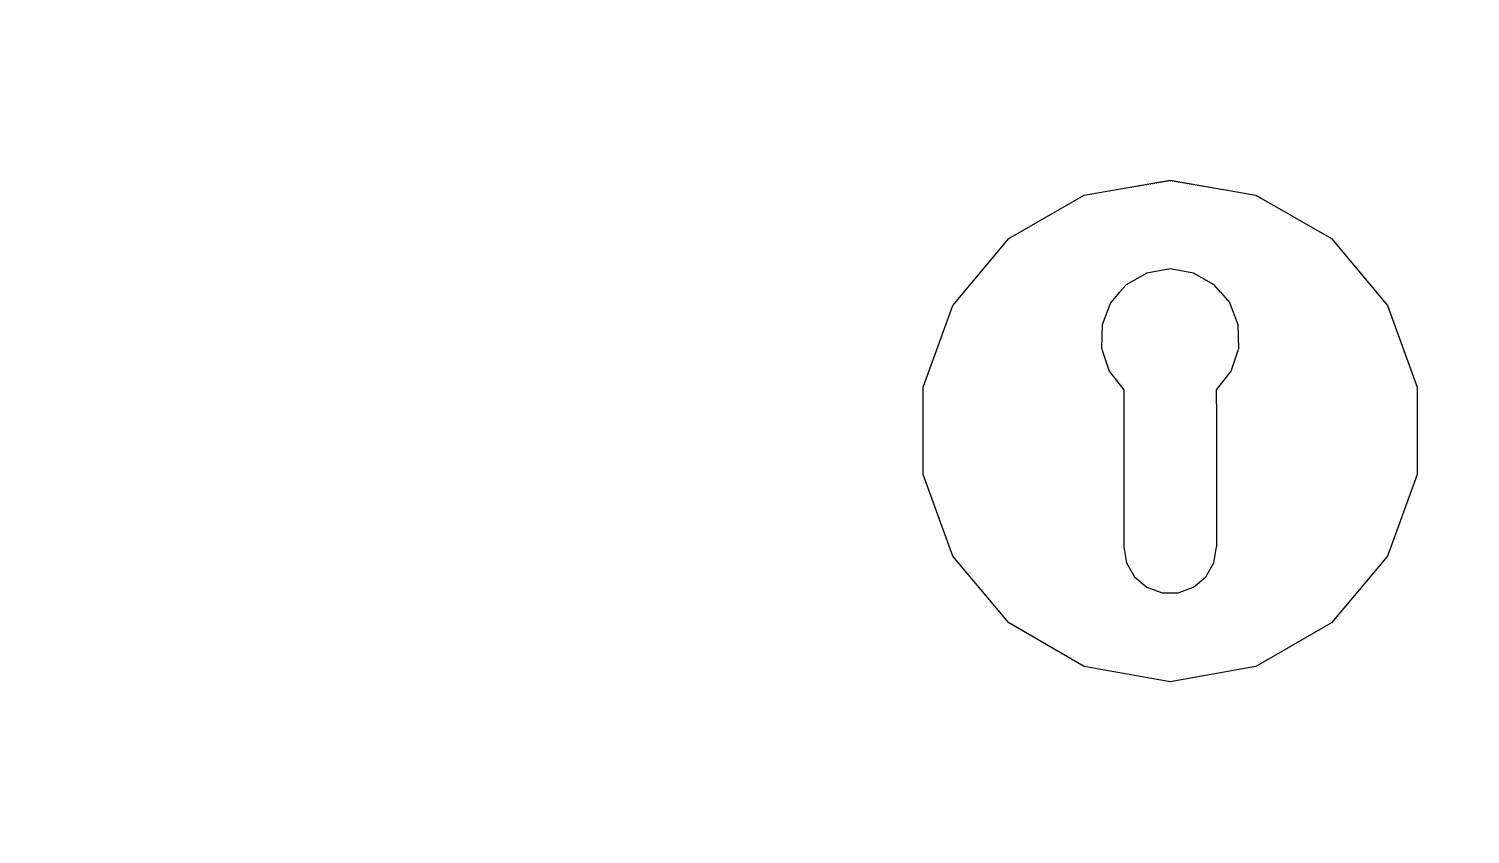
# Model space of a CAD drawing. Header units: millimetres. Extents: x -15634 to 67596, y -3027 to 55843.
# Drawn here: x 23143.5 to 23298.7, y 36252.2 to 36338.9 of the extents above; entities that cross this region are included whole.
import ezdxf

# ---------------------------------------------------------------- set-up
doc = ezdxf.new("R2010")
doc.units = ezdxf.units.MM
doc.header["$MEASUREMENT"] = 0
doc.set_wipeout_variables(frame=1)
doc.linetypes.add('Wipeout_Contour', pattern=[1000, 0, -1000])
doc.layers.add('Dimensioning - General', color=7, linetype='Continuous')
doc.layers.add('Structural - Bearing', color=7, linetype='Continuous')
for name, color, linetype, lineweight, true_color in [('Dimensioning - General_Pen_No__61', 7, 'Continuous', 20, 0x6a6a6a), ('Dimensioning - General_Pen_No__88', 7, 'Continuous', 20, 0xfd4435), ('Structural - Bearing_Pen_No__82', 7, 'Continuous', 20, 0xaaaaaa)]:
    doc.layers.add(name, color=color, linetype=linetype, lineweight=lineweight, true_color=true_color)
doc.styles.add('GENERATED_STYLE_6', font='calibril.ttf')
doc.dimstyles.new('GENERATED_STYLE__3', dxfattribs={"dimtxt": 195.999997, "dimasz": 106.4, "dimexe": 0.18, "dimexo": 0.0625, "dimgap": 0.09, "dimtad": 1, "dimdec": 0, "dimlfac": 0.1, "dimzin": 0, "dimdsep": 46, "dimtxsty": 'GENERATED_STYLE_6', "dimblk": 'ARROWHEAD_2', "dimblk1": 'ARROWHEAD_2', "dimblk2": 'ARROWHEAD_2', "dimcen": 0.09, "dimse1": 1, "dimse2": 1, "dimclrd": 256, "dimclre": 256, "dimclrt": 256, "dimadec": 0, "dimazin": 0, "dimtfac": 1, "dimtdec": 4, "dimtmove": 0, "dimatfit": 3, "dimfxl": 1, "dimtolj": 1, "dimtzin": 0, "dimarcsym": 0})

# ---------------------------------------------------------------- blocks, each defined once
blk = doc.blocks.new('*D59')
at = {"layer": 'Dimensioning - General_Pen_No__61', "color": 251, "linetype": 'Continuous', "lineweight": 20, "true_color": 0x6a6a6a, "transparency": 16777216}
for p, q in [((27454.43, 38036.02), (27594.43, 37955.19)), ((27629.43, 37995.6), (27419.43, 37995.6)), ((27524.43, 35295.6), (27524.43, 37995.6)), ((27454.43, 35336.02), (27594.43, 35255.19)), ((27629.43, 35295.6), (27419.43, 35295.6))]:
    blk.add_line(p, q, dxfattribs=at)
at = {"layer": 'Dimensioning - General_Pen_No__88', "color": 20, "lineweight": 20, "true_color": 0xfd4435, "transparency": 16777216, "char_height": 196, "attachment_point": 7, "rotation": 90, "style": 'GENERATED_STYLE_6'}
for s, insert in [('\\A1;{\\pql;\\fCalibri Light|b0|i0|c0|p34;20}', (27485.23, 37637.36)), ('\\A1;{\\pql;\\fCalibri Light|b0|i0|c0|p34;270}', (27485.23, 36407.27))]:
    blk.add_mtext(s, dxfattribs=dict(at, insert=insert))
blk = doc.blocks.new('ARROWHEAD_2')
at = {"color": 0, "linetype": 'Continuous', "lineweight": 0}
for p, q in [((-0.3781, -0.655), (0.3781, 0.655)), ((0, 0), (-1, 0))]:
    blk.add_line(p, q, dxfattribs=at)
blk = doc.blocks.new('*D107')
at = {"layer": 'Dimensioning - General_Pen_No__61', "color": 251, "linetype": 'Continuous', "lineweight": 20, "true_color": 0x6a6a6a, "transparency": 16777216}
for p, q in [((28004.43, 38036.02), (28144.43, 37955.19)), ((28179.43, 37995.6), (27969.43, 37995.6)), ((28074.43, 35295.6), (28074.43, 37995.6)), ((28004.43, 35336.02), (28144.43, 35255.19)), ((28179.43, 35295.6), (27969.43, 35295.6))]:
    blk.add_line(p, q, dxfattribs=at)
at = {"layer": 'Dimensioning - General_Pen_No__88', "color": 20, "lineweight": 20, "true_color": 0xfd4435, "transparency": 16777216, "char_height": 196, "attachment_point": 7, "rotation": 90, "style": 'GENERATED_STYLE_6'}
for s, insert in [('\\A1;{\\pql;\\fCalibri Light|b0|i0|c0|p34;20}', (28035.23, 37637.36)), ('\\A1;{\\pql;\\fCalibri Light|b0|i0|c0|p34;270}', (28035.23, 36407.27))]:
    blk.add_mtext(s, dxfattribs=dict(at, insert=insert))
blk = doc.blocks.new('*D132')
at = {"layer": 'Dimensioning - General_Pen_No__61', "color": 251, "linetype": 'Continuous', "lineweight": 20, "true_color": 0x6a6a6a, "transparency": 16777216}
for p, q in [((28554.43, 38236.02), (28694.43, 38155.19)), ((28729.43, 38195.6), (28519.43, 38195.6)), ((28624.43, 35295.6), (28624.43, 38195.6)), ((28554.43, 35336.02), (28694.43, 35255.19)), ((28729.43, 35295.6), (28519.43, 35295.6))]:
    blk.add_line(p, q, dxfattribs=at)
at = {"layer": 'Dimensioning - General_Pen_No__88', "color": 20, "lineweight": 20, "true_color": 0xfd4435, "transparency": 16777216, "insert": (28585.23, 36507.27), "char_height": 196, "attachment_point": 7, "rotation": 90, "style": 'GENERATED_STYLE_6'}
blk.add_mtext('\\A1;{\\pql;\\fCalibri Light|b0|i0|c0|p34;290}', dxfattribs=at)
blk = doc.blocks.new('*D155')
at = {"layer": 'Dimensioning - General_Pen_No__61', "color": 251, "linetype": 'Continuous', "lineweight": 20, "true_color": 0x6a6a6a, "transparency": 16777216}
for p, q in [((34964.93, 38036.02), (35104.93, 37955.19)), ((35139.93, 37995.6), (34929.93, 37995.6)), ((35034.93, 35295.6), (35034.93, 37995.6)), ((34964.93, 35336.02), (35104.93, 35255.19)), ((35139.93, 35295.6), (34929.93, 35295.6))]:
    blk.add_line(p, q, dxfattribs=at)
at = {"layer": 'Dimensioning - General_Pen_No__88', "color": 20, "lineweight": 20, "true_color": 0xfd4435, "transparency": 16777216, "char_height": 196, "attachment_point": 7, "rotation": 90, "style": 'GENERATED_STYLE_6'}
for s, insert in [('\\A1;{\\pql;\\fCalibri Light|b0|i0|c0|p34;20}', (34995.73, 37637.36)), ('\\A1;{\\pql;\\fCalibri Light|b0|i0|c0|p34;270}', (34995.73, 36407.27))]:
    blk.add_mtext(s, dxfattribs=dict(at, insert=insert))
blk = doc.blocks.new('*D203')
at = {"layer": 'Dimensioning - General_Pen_No__61', "color": 251, "linetype": 'Continuous', "lineweight": 20, "true_color": 0x6a6a6a, "transparency": 16777216}
for p, q in [((35514.93, 38036.02), (35654.93, 37955.19)), ((35689.93, 37995.6), (35479.93, 37995.6)), ((35584.93, 35295.6), (35584.93, 37995.6)), ((35514.93, 35336.02), (35654.93, 35255.19)), ((35689.93, 35295.6), (35479.93, 35295.6))]:
    blk.add_line(p, q, dxfattribs=at)
at = {"layer": 'Dimensioning - General_Pen_No__88', "color": 20, "lineweight": 20, "true_color": 0xfd4435, "transparency": 16777216, "char_height": 196, "attachment_point": 7, "rotation": 90, "style": 'GENERATED_STYLE_6'}
for s, insert in [('\\A1;{\\pql;\\fCalibri Light|b0|i0|c0|p34;20}', (35545.73, 37637.36)), ('\\A1;{\\pql;\\fCalibri Light|b0|i0|c0|p34;270}', (35545.73, 36407.27))]:
    blk.add_mtext(s, dxfattribs=dict(at, insert=insert))
blk = doc.blocks.new('*D228')
at = {"layer": 'Dimensioning - General_Pen_No__61', "color": 251, "linetype": 'Continuous', "lineweight": 20, "true_color": 0x6a6a6a, "transparency": 16777216}
for p, q in [((36064.93, 38236.02), (36204.93, 38155.19)), ((36239.93, 38195.6), (36029.93, 38195.6)), ((36134.93, 35295.6), (36134.93, 38195.6)), ((36064.93, 35336.02), (36204.93, 35255.19)), ((36239.93, 35295.6), (36029.93, 35295.6))]:
    blk.add_line(p, q, dxfattribs=at)
at = {"layer": 'Dimensioning - General_Pen_No__88', "color": 20, "lineweight": 20, "true_color": 0xfd4435, "transparency": 16777216, "insert": (36095.73, 36507.27), "char_height": 196, "attachment_point": 7, "rotation": 90, "style": 'GENERATED_STYLE_6'}
blk.add_mtext('\\A1;{\\pql;\\fCalibri Light|b0|i0|c0|p34;290}', dxfattribs=at)

msp = doc.modelspace()

# ---------------------------------------------------------------- wipeouts: each hides what was drawn before it
at = {"color": 254, "linetype": 'Wipeout_Contour', "lineweight": 0, "ltscale": 301841.051455}
msp.add_wipeout([(23259.95, 36309.39), (23260.93, 36310.53), (23257.17, 36320.88), (23249.08, 36316.21), (23259, 36304.39), (23258.98, 36304.44), (23259.04, 36307)], dxfattribs=at).dxf.layer = 'Structural - Bearing'
at = {"color": 254, "linetype": 'Wipeout_Contour', "lineweight": 0, "ltscale": 215474.614422}
msp.add_wipeout([(23257.17, 36270.33), (23261.51, 36282.27), (23261.37, 36283.1), (23261.37, 36289.65), (23249.08, 36275)], dxfattribs=at).dxf.layer = 'Structural - Bearing'

# ---------------------------------------------------------------- next in the draw order: wipeouts: each hides what was drawn before it
at = {"color": 254, "linetype": 'Wipeout_Contour', "lineweight": 0, "ltscale": 258687.019566}
msp.add_wipeout([(23259.79, 36302.02), (23259, 36304.39), (23249.08, 36316.21), (23243.07, 36309.05), (23261.37, 36298.49), (23261.37, 36300)], dxfattribs=at).dxf.layer = 'Structural - Bearing'
at = {"color": 254, "linetype": 'Wipeout_Contour', "lineweight": 0, "ltscale": 172386.928676}
msp.add_wipeout([(23261.37, 36289.65), (23261.37, 36292.72), (23243.07, 36282.15), (23249.08, 36275)], dxfattribs=at).dxf.layer = 'Structural - Bearing'

# ---------------------------------------------------------------- next in the draw order: wipeouts: each hides what was drawn before it
at = {"color": 254, "linetype": 'Wipeout_Contour', "lineweight": 0, "ltscale": 172499.104982}
msp.add_wipeout([(23249.01, 36316.29), (23249.08, 36316.21), (23257.17, 36320.88), (23257.13, 36320.98)], dxfattribs=at).dxf.layer = 'Structural - Bearing'
at = {"color": 254, "linetype": 'Wipeout_Contour', "lineweight": 0, "ltscale": 172435.973444}
msp.add_wipeout([(23261.37, 36296.49), (23261.37, 36298.49), (23243.07, 36309.05), (23239.88, 36300.28)], dxfattribs=at).dxf.layer = 'Structural - Bearing'
at = {"color": 254, "linetype": 'Wipeout_Contour', "lineweight": 0, "ltscale": 172400.014775}
msp.add_wipeout([(23261.37, 36292.72), (23261.37, 36294.72), (23239.88, 36290.93), (23243.07, 36282.15)], dxfattribs=at).dxf.layer = 'Structural - Bearing'

# ---------------------------------------------------------------- next in the draw order: wipeouts: each hides what was drawn before it
at = {"color": 254, "linetype": 'Wipeout_Contour', "lineweight": 0, "ltscale": 258761.477875}
msp.add_wipeout([(23261.62, 36311.33), (23263.85, 36312.59), (23266.37, 36313.03), (23266.37, 36322.5), (23257.17, 36320.88), (23260.93, 36310.53)], dxfattribs=at).dxf.layer = 'Structural - Bearing'
at = {"color": 254, "linetype": 'Wipeout_Contour', "lineweight": 0, "ltscale": 172463.916817}
msp.add_wipeout([(23242.98, 36309.1), (23243.07, 36309.05), (23249.08, 36316.21), (23249.01, 36316.29)], dxfattribs=at).dxf.layer = 'Structural - Bearing'
at = {"color": 254, "linetype": 'Wipeout_Contour', "lineweight": 0, "ltscale": 172416.35067}
msp.add_wipeout([(23261.37, 36294.72), (23261.37, 36296.49), (23239.88, 36300.28), (23239.88, 36290.93)], dxfattribs=at).dxf.layer = 'Structural - Bearing'
at = {"color": 254, "linetype": 'Wipeout_Contour', "lineweight": 0, "ltscale": 344763.026953}
msp.add_wipeout([(23261.67, 36281.39), (23261.51, 36282.27), (23257.17, 36270.33), (23266.37, 36268.7), (23266.37, 36278.18), (23265.5, 36278.18), (23263.87, 36278.77), (23262.54, 36279.89)], dxfattribs=at).dxf.layer = 'Structural - Bearing'

# ---------------------------------------------------------------- next in the draw order: wipeouts: each hides what was drawn before it
at = {"color": 254, "linetype": 'Wipeout_Contour', "lineweight": 0, "ltscale": 172528.408302}
msp.add_wipeout([(23257.13, 36320.98), (23257.17, 36320.88), (23266.37, 36322.5), (23266.37, 36322.6)], dxfattribs=at).dxf.layer = 'Structural - Bearing'
at = {"color": 254, "linetype": 'Wipeout_Contour', "lineweight": 0, "ltscale": 172427.085815}
msp.add_wipeout([(23239.78, 36300.29), (23239.88, 36300.28), (23243.07, 36309.05), (23242.98, 36309.1)], dxfattribs=at).dxf.layer = 'Structural - Bearing'
at = {"color": 254, "linetype": 'Wipeout_Contour', "lineweight": 0, "ltscale": 344792.319424}
msp.add_wipeout([(23267.24, 36278.18), (23266.37, 36278.18), (23266.37, 36268.7), (23275.57, 36270.33), (23271.22, 36282.27), (23271.07, 36281.39), (23270.2, 36279.89), (23268.87, 36278.77)], dxfattribs=at).dxf.layer = 'Structural - Bearing'
at = {"color": 254, "linetype": 'Wipeout_Contour', "lineweight": 0, "ltscale": 172344.282664}
msp.add_wipeout([(23257.13, 36270.23), (23257.17, 36270.33), (23249.08, 36275), (23249.01, 36274.92)], dxfattribs=at).dxf.layer = 'Structural - Bearing'

# ---------------------------------------------------------------- next in the draw order: linework, layer by layer
at = {"layer": 'Structural - Bearing_Pen_No__82', "color": 253, "linetype": 'Continuous', "lineweight": 20, "true_color": 0xaaaaaa}
for p, q in [((23249.01, 36316.29), (23257.13, 36320.98)), ((23242.98, 36309.1), (23249.01, 36316.29))]:
    msp.add_line(p, q, dxfattribs=at)

# ---------------------------------------------------------------- next in the draw order: wipeouts: each hides what was drawn before it
at = {"color": 254, "linetype": 'Wipeout_Contour', "lineweight": 0, "ltscale": 258785.774406}
msp.add_wipeout([(23268.89, 36312.59), (23271.11, 36311.33), (23271.8, 36310.53), (23275.57, 36320.88), (23266.37, 36322.5), (23266.37, 36313.03)], dxfattribs=at).dxf.layer = 'Structural - Bearing'
at = {"color": 254, "linetype": 'Wipeout_Contour', "lineweight": 0, "ltscale": 215520.470963}
msp.add_wipeout([(23283.66, 36275), (23271.37, 36289.65), (23271.37, 36283.1), (23271.22, 36282.27), (23275.57, 36270.33)], dxfattribs=at).dxf.layer = 'Structural - Bearing'
at = {"color": 254, "linetype": 'Wipeout_Contour', "lineweight": 0, "ltscale": 172348.995275}
msp.add_wipeout([(23249.01, 36274.92), (23249.08, 36275), (23243.07, 36282.15), (23242.98, 36282.1)], dxfattribs=at).dxf.layer = 'Structural - Bearing'
at = {"color": 254, "linetype": 'Wipeout_Contour', "lineweight": 0, "ltscale": 172352.368273}
msp.add_wipeout([(23266.37, 36268.6), (23266.37, 36268.7), (23257.17, 36270.33), (23257.13, 36270.23)], dxfattribs=at).dxf.layer = 'Structural - Bearing'

# ---------------------------------------------------------------- next in the draw order: linework, layer by layer
at = {"layer": 'Structural - Bearing_Pen_No__82', "color": 253, "linetype": 'Continuous', "lineweight": 20, "true_color": 0xaaaaaa}
msp.add_line((23257.13, 36270.23), (23249.01, 36274.92), dxfattribs=at)

# ---------------------------------------------------------------- next in the draw order: wipeouts: each hides what was drawn before it
at = {"color": 254, "linetype": 'Wipeout_Contour', "lineweight": 0, "ltscale": 172548.29978}
msp.add_wipeout([(23266.37, 36322.6), (23266.37, 36322.5), (23275.57, 36320.88), (23275.6, 36320.98)], dxfattribs=at).dxf.layer = 'Structural - Bearing'
at = {"color": 254, "linetype": 'Wipeout_Contour', "lineweight": 0, "ltscale": 172365.936842}
msp.add_wipeout([(23242.98, 36282.1), (23243.07, 36282.15), (23239.88, 36290.93), (23239.78, 36290.92)], dxfattribs=at).dxf.layer = 'Structural - Bearing'
at = {"color": 254, "linetype": 'Wipeout_Contour', "lineweight": 0, "ltscale": 172372.279474}
msp.add_wipeout([(23275.6, 36270.23), (23275.57, 36270.33), (23266.37, 36268.7), (23266.37, 36268.6)], dxfattribs=at).dxf.layer = 'Structural - Bearing'

# ---------------------------------------------------------------- next in the draw order: linework, layer by layer
at = {"layer": 'Structural - Bearing_Pen_No__82', "color": 253, "linetype": 'Continuous', "lineweight": 20, "true_color": 0xaaaaaa}
for p, q in [((23257.13, 36320.98), (23266.37, 36322.6)), ((23249.01, 36274.92), (23242.98, 36282.1)), ((23266.37, 36268.6), (23257.13, 36270.23))]:
    msp.add_line(p, q, dxfattribs=at)

# ---------------------------------------------------------------- next in the draw order: wipeouts: each hides what was drawn before it
at = {"color": 254, "linetype": 'Wipeout_Contour', "lineweight": 0, "ltscale": 301907.993018}
msp.add_wipeout([(23272.78, 36309.39), (23273.7, 36307), (23273.76, 36304.44), (23273.74, 36304.39), (23283.66, 36316.21), (23275.57, 36320.88), (23271.8, 36310.53)], dxfattribs=at).dxf.layer = 'Structural - Bearing'
at = {"color": 254, "linetype": 'Wipeout_Contour', "lineweight": 0, "ltscale": 172393.05959}
msp.add_wipeout([(23239.78, 36290.92), (23239.88, 36290.93), (23239.88, 36300.28), (23239.78, 36300.29)], dxfattribs=at).dxf.layer = 'Structural - Bearing'

# ---------------------------------------------------------------- next in the draw order: linework, layer by layer
at = {"layer": 'Structural - Bearing_Pen_No__82', "color": 253, "linetype": 'Continuous', "lineweight": 20, "true_color": 0xaaaaaa}
for p, q in [((23239.78, 36300.29), (23242.98, 36309.1)), ((23239.78, 36290.92), (23239.78, 36300.29)), ((23242.98, 36282.1), (23239.78, 36290.92))]:
    msp.add_line(p, q, dxfattribs=at)

# ---------------------------------------------------------------- next in the draw order: wipeouts: each hides what was drawn before it
at = {"color": 254, "linetype": 'Wipeout_Contour', "lineweight": 0, "ltscale": 172556.376135}
msp.add_wipeout([(23275.6, 36320.98), (23275.57, 36320.88), (23283.66, 36316.21), (23283.72, 36316.29)], dxfattribs=at).dxf.layer = 'Structural - Bearing'

# ---------------------------------------------------------------- next in the draw order: linework, layer by layer
at = {"layer": 'Structural - Bearing_Pen_No__82', "color": 253, "linetype": 'Continuous', "lineweight": 20, "true_color": 0xaaaaaa}
msp.add_line((23266.37, 36322.6), (23275.6, 36320.98), dxfattribs=at)

# ---------------------------------------------------------------- next in the draw order: wipeouts: each hides what was drawn before it
at = {"color": 254, "linetype": 'Wipeout_Contour', "lineweight": 0, "ltscale": 258757.860326}
msp.add_wipeout([(23272.95, 36302.02), (23271.37, 36300), (23271.37, 36298.49), (23289.66, 36309.05), (23283.66, 36316.21), (23273.74, 36304.39)], dxfattribs=at).dxf.layer = 'Structural - Bearing'

# ---------------------------------------------------------------- next in the draw order: wipeouts: each hides what was drawn before it
at = {"color": 254, "linetype": 'Wipeout_Contour', "lineweight": 0, "ltscale": 172551.669014}
msp.add_wipeout([(23283.72, 36316.29), (23283.66, 36316.21), (23289.66, 36309.05), (23289.75, 36309.1)], dxfattribs=at).dxf.layer = 'Structural - Bearing'

# ---------------------------------------------------------------- next in the draw order: linework, layer by layer
at = {"layer": 'Structural - Bearing_Pen_No__82', "color": 253, "linetype": 'Continuous', "lineweight": 20, "true_color": 0xaaaaaa}
msp.add_line((23275.6, 36320.98), (23283.72, 36316.29), dxfattribs=at)

# ---------------------------------------------------------------- next in the draw order: wipeouts: each hides what was drawn before it
at = {"color": 254, "linetype": 'Wipeout_Contour', "lineweight": 0, "ltscale": 172500.65485}
msp.add_wipeout([(23271.37, 36298.49), (23271.37, 36296.49), (23292.86, 36300.28), (23289.66, 36309.05)], dxfattribs=at).dxf.layer = 'Structural - Bearing'

# ---------------------------------------------------------------- next in the draw order: wipeouts: each hides what was drawn before it
at = {"color": 254, "linetype": 'Wipeout_Contour', "lineweight": 0, "ltscale": 172534.745118}
msp.add_wipeout([(23289.75, 36309.1), (23289.66, 36309.05), (23292.86, 36300.28), (23292.96, 36300.29)], dxfattribs=at).dxf.layer = 'Structural - Bearing'

# ---------------------------------------------------------------- next in the draw order: linework, layer by layer
at = {"layer": 'Structural - Bearing_Pen_No__82', "color": 253, "linetype": 'Continuous', "lineweight": 20, "true_color": 0xaaaaaa}
msp.add_line((23283.72, 36316.29), (23289.75, 36309.1), dxfattribs=at)

# ---------------------------------------------------------------- next in the draw order: wipeouts: each hides what was drawn before it
at = {"color": 254, "linetype": 'Wipeout_Contour', "lineweight": 0, "ltscale": 172484.329779}
msp.add_wipeout([(23271.37, 36296.49), (23271.37, 36294.72), (23292.86, 36290.93), (23292.86, 36300.28)], dxfattribs=at).dxf.layer = 'Structural - Bearing'

# ---------------------------------------------------------------- next in the draw order: wipeouts: each hides what was drawn before it
at = {"color": 254, "linetype": 'Wipeout_Contour', "lineweight": 0, "ltscale": 172464.715081}
msp.add_wipeout([(23271.37, 36294.72), (23271.37, 36292.72), (23289.66, 36282.15), (23292.86, 36290.93)], dxfattribs=at).dxf.layer = 'Structural - Bearing'

# ---------------------------------------------------------------- next in the draw order: wipeouts: each hides what was drawn before it
at = {"color": 254, "linetype": 'Wipeout_Contour', "lineweight": 0, "ltscale": 172507.643781}
msp.add_wipeout([(23292.96, 36300.29), (23292.86, 36300.28), (23292.86, 36290.93), (23292.96, 36290.92)], dxfattribs=at).dxf.layer = 'Structural - Bearing'
at = {"color": 254, "linetype": 'Wipeout_Contour', "lineweight": 0, "ltscale": 172441.898157}
msp.add_wipeout([(23271.37, 36292.72), (23271.37, 36289.65), (23283.66, 36275), (23289.66, 36282.15)], dxfattribs=at).dxf.layer = 'Structural - Bearing'

# ---------------------------------------------------------------- next in the draw order: linework, layer by layer
at = {"layer": 'Structural - Bearing_Pen_No__82', "color": 253, "linetype": 'Continuous', "lineweight": 20, "true_color": 0xaaaaaa}
msp.add_line((23289.75, 36309.1), (23292.96, 36300.29), dxfattribs=at)

# ---------------------------------------------------------------- next in the draw order: wipeouts: each hides what was drawn before it
at = {"color": 254, "linetype": 'Wipeout_Contour', "lineweight": 0, "ltscale": 1164083.307671703}
msp.add_wipeout([(23259.04, 36307), (23258.98, 36304.44), (23259.79, 36302.02), (23261.37, 36300), (23261.37, 36283.1), (23261.67, 36281.39), (23262.54, 36279.89), (23263.87, 36278.77), (23265.5, 36278.18), (23267.24, 36278.18), (23268.87, 36278.77), (23270.2, 36279.89), (23271.07, 36281.39), (23271.37, 36283.1), (23271.37, 36300), (23272.95, 36302.02), (23273.74, 36304.39), (23273.76, 36304.44), (23273.7, 36307), (23272.78, 36309.39), (23271.8, 36310.53), (23271.11, 36311.33), (23268.89, 36312.59), (23266.37, 36313.03), (23263.85, 36312.59), (23261.62, 36311.33), (23259.95, 36309.39)], dxfattribs=at).dxf.layer = 'Structural - Bearing'
at = {"color": 254, "linetype": 'Wipeout_Contour', "lineweight": 0, "ltscale": 172473.633169}
msp.add_wipeout([(23292.96, 36290.92), (23292.86, 36290.93), (23289.66, 36282.15), (23289.75, 36282.1)], dxfattribs=at).dxf.layer = 'Structural - Bearing'
at = {"color": 254, "linetype": 'Wipeout_Contour', "lineweight": 0, "ltscale": 172401.60369}
msp.add_wipeout([(23283.72, 36274.92), (23283.66, 36275), (23275.57, 36270.33), (23275.6, 36270.23)], dxfattribs=at).dxf.layer = 'Structural - Bearing'

# ---------------------------------------------------------------- next in the draw order: linework, layer by layer
at = {"layer": 'Structural - Bearing_Pen_No__82', "color": 253, "linetype": 'Continuous', "lineweight": 20, "true_color": 0xaaaaaa}
for p, q in [((23263.85, 36312.59), (23261.62, 36311.33)), ((23266.37, 36313.03), (23263.85, 36312.59)), ((23268.89, 36312.59), (23266.37, 36313.03)), ((23271.11, 36311.33), (23268.89, 36312.59)), ((23260.93, 36310.53), (23261.62, 36311.33)), ((23271.8, 36310.53), (23271.11, 36311.33)), ((23259.95, 36309.39), (23259.04, 36307)), ((23260.93, 36310.53), (23259.95, 36309.39)), ((23271.8, 36310.53), (23272.78, 36309.39)), ((23273.7, 36307), (23272.78, 36309.39)), ((23259.04, 36307), (23258.98, 36304.44)), ((23273.76, 36304.44), (23273.7, 36307)), ((23259, 36304.39), (23259.79, 36302.02)), ((23272.95, 36302.02), (23273.74, 36304.39)), ((23259.79, 36302.02), (23261.37, 36300)), ((23271.37, 36300), (23272.95, 36302.02)), ((23292.96, 36300.29), (23292.96, 36290.92)), ((23261.37, 36300), (23261.37, 36298.49)), ((23271.37, 36298.49), (23271.37, 36300)), ((23261.37, 36298.49), (23261.37, 36296.49)), ((23271.37, 36298.49), (23271.37, 36296.49)), ((23261.37, 36296.49), (23261.37, 36294.72)), ((23271.37, 36296.49), (23271.37, 36294.72)), ((23261.37, 36294.72), (23261.37, 36292.72)), ((23271.37, 36294.72), (23271.37, 36292.72)), ((23261.37, 36292.72), (23261.37, 36289.65)), ((23271.37, 36292.72), (23271.37, 36289.65)), ((23261.37, 36289.65), (23261.37, 36283.1)), ((23271.37, 36289.65), (23271.37, 36283.1)), ((23261.37, 36283.1), (23261.51, 36282.27)), ((23271.22, 36282.27), (23271.37, 36283.1)), ((23261.51, 36282.27), (23261.67, 36281.39)), ((23271.07, 36281.39), (23271.22, 36282.27)), ((23261.67, 36281.39), (23262.54, 36279.89)), ((23270.2, 36279.89), (23271.07, 36281.39)), ((23262.54, 36279.89), (23263.87, 36278.77)), ((23263.87, 36278.77), (23265.5, 36278.18)), ((23267.24, 36278.18), (23268.87, 36278.77)), ((23268.87, 36278.77), (23270.2, 36279.89)), ((23265.5, 36278.18), (23266.37, 36278.18)), ((23266.37, 36278.18), (23267.24, 36278.18)), ((23275.6, 36270.23), (23266.37, 36268.6))]:
    msp.add_line(p, q, dxfattribs=at)

# ---------------------------------------------------------------- next in the draw order: wipeouts: each hides what was drawn before it
at = {"color": 254, "linetype": 'Wipeout_Contour', "lineweight": 0, "ltscale": 172436.804178}
msp.add_wipeout([(23289.75, 36282.1), (23289.66, 36282.15), (23283.66, 36275), (23283.72, 36274.92)], dxfattribs=at).dxf.layer = 'Structural - Bearing'

# ---------------------------------------------------------------- next in the draw order: linework, layer by layer
at = {"layer": 'Structural - Bearing_Pen_No__82', "color": 253, "linetype": 'Continuous', "lineweight": 20, "true_color": 0xaaaaaa}
for p, q in [((23292.96, 36290.92), (23289.75, 36282.1)), ((23289.75, 36282.1), (23283.72, 36274.92)), ((23283.72, 36274.92), (23275.6, 36270.23))]:
    msp.add_line(p, q, dxfattribs=at)

# ---------------------------------------------------------------- next in the draw order: dimensions: what is measured, and where the dimension line sits
at = {"layer": 'Dimensioning - General', "color": 251, "linetype": 'Continuous', "lineweight": 20, "true_color": 0x6a6a6a}
for base, p1, p2, picture, middle in [((28624.43, 38195.6), (2086.67, 35295.6), (2113.03, 38195.6), '*D132', (28487.23, 36731.4)), ((36134.93, 38195.6), (9597.17, 35295.6), (9623.52, 38195.6), '*D228', (35997.73, 36731.4)), ((28074.43, 37995.6), (-334.49, 35295.6), (-239.32, 37995.6), '*D107', (27937.23, 36631.4)), ((27524.43, 37995.6), (129.07, 35295.6), (155.83, 37995.6), '*D59', (27387.23, 36631.4)), ((35584.93, 37995.6), (7176.01, 35295.6), (7271.18, 37995.6), '*D203', (35447.73, 36631.4)), ((35034.93, 37995.6), (7639.57, 35295.6), (7666.33, 37995.6), '*D155', (34897.73, 36631.4))]:
    dim = msp.add_linear_dim(base=base, p1=p1, p2=p2, angle=90, dimstyle='GENERATED_STYLE__3', dxfattribs=at)
    dim.commit()
    dim.dimension.update_dxf_attribs({"geometry": picture, "text_midpoint": middle, "dimtype": 160, "text_rotation": 90})

doc.saveas('drawing.dxf')
